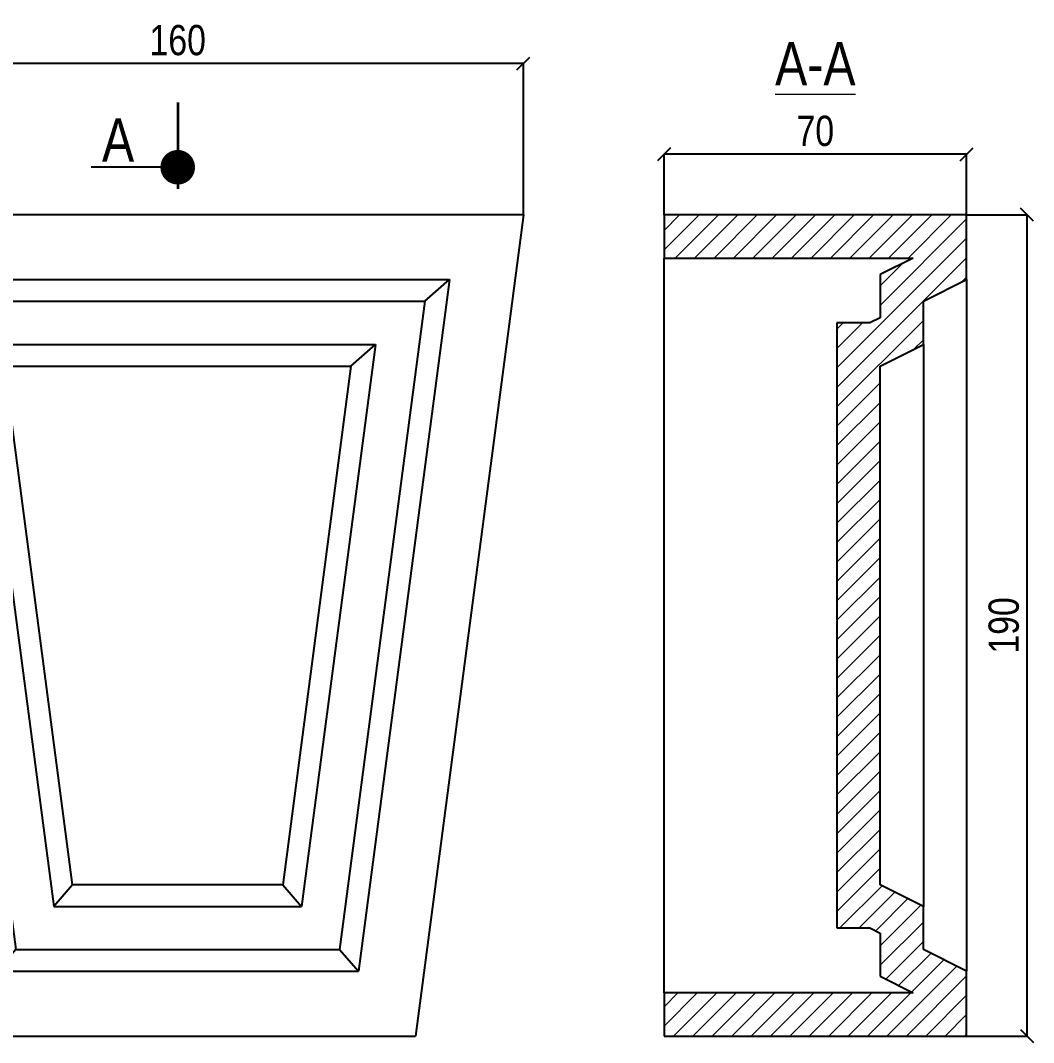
# Model space of a CAD drawing. Header units: millimetres. Extents: x 28910 to 29448, y -3963 to 6147.
# Drawn here: x 29183.2 to 29417.6, y 5910.8 to 6147.3 of the extents above; entities that cross this region are included whole.
import ezdxf

# ---------------------------------------------------------------- set-up
doc = ezdxf.new("R2010")
doc.units = ezdxf.units.MM
doc.layers.get('0').update_dxf_attribs({"lineweight": 35})
doc.layers.add('PV-16499', color=7, linetype='Continuous')
doc.layers.add('Размеры', color=5, linetype='Continuous', lineweight=9)
doc.styles.add('Размер', font='ARIAL.TTF', dxfattribs={"width": 0.8})
doc.dimstyles.new('+Arial 1_2  35', dxfattribs={"dimscale": 2, "dimtxt": 3.5, "dimasz": 1.5, "dimexe": 0, "dimexo": 0, "dimgap": 0.9, "dimtad": 1, "dimtoh": 1, "dimdec": 0, "dimzin": 0, "dimdsep": 46, "dimtxsty": 'Размер', "dimblk": 'OBLIQUE', "dimcen": 0, "dimadec": 0, "dimazin": 0, "dimtfac": 1, "dimtdec": 0, "dimtofl": 0, "dimtmove": 0, "dimatfit": 3, "dimldrblk": 'DOT', "dimfxl": 0, "dimtolj": 1, "dimtzin": 0, "dimarcsym": 0})

# ---------------------------------------------------------------- blocks, each defined once
blk = doc.blocks.new('*U28')
at = {"layer": 'PV-16499'}
for p, q in [((0, 6259.07), (0, 6249.07)), ((0, 6259.07, 70), (0, 6259.07)), ((0, 6244.07, 70), (0, 6259.07, 70)), ((0, 6079.07), (0, 6249.07)), ((0, 6249.07, 57.64), (0, 6245.25, 50)), ((0, 6249.07), (0, 6249.07, 57.64)), ((0, 6245.25, 50), (0, 6235.25, 50)), ((0, 6244.07, 70), (0, 6084.07, 70)), ((0, 6239.07, 60), (0, 6244.07, 70)), ((0, 6229.07, 60), (0, 6239.07, 60)), ((0, 6235.25, 50), (0, 6234.07, 47.64)), ((0, 6234.07, 40), (0, 6094.07, 40)), ((0, 6234.07, 47.64), (0, 6234.07, 40)), ((0, 6229.07, 60), (0, 6099.07, 60)), ((0, 6224.07, 50), (0, 6229.07, 60)), ((0, 6104.07, 50), (0, 6224.07, 50)), ((0, 6099.07, 60), (0, 6104.07, 50)), ((0, 6089.07, 60), (0, 6099.07, 60)), ((0, 6094.07, 47.64), (0, 6092.89, 50)), ((0, 6094.07, 40), (0, 6094.07, 47.64)), ((0, 6092.89, 50), (0, 6082.89, 50)), ((0, 6084.07, 70), (0, 6089.07, 60)), ((0, 6069.07, 70), (0, 6084.07, 70)), ((0, 6082.89, 50), (0, 6079.07, 57.64)), ((0, 6079.07), (0, 6069.07)), ((0, 6079.07, 57.64), (0, 6079.07)), ((0, 6069.07), (0, 6069.07, 70))]:
    blk.add_line(p, q, dxfattribs=at)
blk = doc.blocks.new('*U32')
at = {"layer": 'PV-16499'}
for p, q in [((29980.85, 5985.14), (29820.85, 5985.14)), ((29820.85, 5985.14), (29845.85, 5795.14)), ((29980.85, 5985.14), (29955.85, 5795.14)), ((29837.95, 5970.14), (29963.75, 5970.14)), ((29837.95, 5970.14), (29859.01, 5810.14)), ((29843.66, 5965.14), (29837.95, 5970.14)), ((29963.75, 5970.14), (29942.7, 5810.14)), ((29958.05, 5965.14), (29963.75, 5970.14)), ((29843.66, 5965.14), (29958.05, 5965.14)), ((29843.66, 5965.14), (29863.39, 5815.14)), ((29958.05, 5965.14), (29938.31, 5815.14)), ((29855.06, 5955.14), (29946.65, 5955.14)), ((29855.06, 5955.14), (29872.16, 5825.14)), ((29860.76, 5950.14), (29855.06, 5955.14)), ((29946.65, 5955.14), (29929.54, 5825.14)), ((29940.94, 5950.14), (29946.65, 5955.14)), ((29860.76, 5950.14), (29940.94, 5950.14)), ((29876.55, 5830.14), (29860.76, 5950.14)), ((29940.94, 5950.14), (29925.16, 5830.14)), ((29876.55, 5830.14), (29872.16, 5825.14)), ((29925.16, 5830.14), (29876.55, 5830.14)), ((29925.16, 5830.14), (29929.54, 5825.14)), ((29872.16, 5825.14), (29929.54, 5825.14)), ((29863.39, 5815.14), (29859.01, 5810.14)), ((29863.39, 5815.14), (29938.31, 5815.14)), ((29938.31, 5815.14), (29942.7, 5810.14)), ((29859.01, 5810.14), (29942.7, 5810.14)), ((29845.85, 5795.14), (29955.85, 5795.14))]:
    blk.add_line(p, q, dxfattribs=at)
blk = doc.blocks.new('_Oblique')
at = {"color": 0, "linetype": 'ByBlock', "lineweight": -2}
blk.add_line((-0.5, -0.5), (0.5, 0.5), dxfattribs=at)
blk = doc.blocks.new('*D37')
at = {"layer": 'Defpoints', "color": 0}
for p in [(29332.09, 6116.34), (29332.09, 6102.34), (29402.09, 6102.34)]:
    blk.add_point(p, dxfattribs=at)
at = {"layer": 'Размеры', "color": 0, "lineweight": -2}
for p, q in [((29332.09, 6102.34), (29332.09, 6116.34)), ((29402.09, 6116.34), (29332.09, 6116.34)), ((29402.09, 6102.34), (29402.09, 6116.34))]:
    blk.add_line(p, q, dxfattribs=at)
at = {"layer": 'Размеры', "color": 0, "lineweight": -2, "xscale": 3, "yscale": 3, "zscale": 3, "rotation": 180}
blk.add_blockref('_Oblique', (29332.09, 6116.34), dxfattribs=at)
at = {"layer": 'Размеры', "color": 0, "lineweight": -2, "xscale": 3, "yscale": 3, "zscale": 3}
blk.add_blockref('_Oblique', (29402.09, 6116.34), dxfattribs=at)
at = {"layer": 'Размеры', "color": 0, "insert": (29367.09, 6121.71), "char_height": 7, "attachment_point": 5, "style": 'Размер'}
blk.add_mtext('\\A1;70', dxfattribs=at)
blk = doc.blocks.new('_Dot')
at = {"color": 0, "linetype": 'ByBlock', "lineweight": -2}
blk.add_line((-0.5, 0), (-1, 0), dxfattribs=at)
at = {"color": 0, "linetype": 'ByBlock', "const_width": 0.5}
blk.add_lwpolyline([(-0.25, 0, 1), (0.25, 0, 1)], format="xyb", close=True, dxfattribs=at)
blk = doc.blocks.new('*D38')
at = {"layer": 'Defpoints', "color": 0}
for p in [(29139.55, 6137.34), (29139.55, 6102.34), (29299.55, 6102.34)]:
    blk.add_point(p, dxfattribs=at)
at = {"layer": 'Размеры', "color": 0, "lineweight": -2}
for p, q in [((29139.55, 6102.34), (29139.55, 6137.34)), ((29299.55, 6137.34), (29139.55, 6137.34)), ((29299.55, 6102.34), (29299.55, 6137.34))]:
    blk.add_line(p, q, dxfattribs=at)
at = {"layer": 'Размеры', "color": 0, "lineweight": -2, "xscale": 3, "yscale": 3, "zscale": 3, "rotation": 180}
blk.add_blockref('_Oblique', (29139.55, 6137.34), dxfattribs=at)
at = {"layer": 'Размеры', "color": 0, "lineweight": -2, "xscale": 3, "yscale": 3, "zscale": 3}
blk.add_blockref('_Oblique', (29299.55, 6137.34), dxfattribs=at)
at = {"layer": 'Размеры', "color": 0, "insert": (29219.55, 6142.71), "char_height": 7, "attachment_point": 5, "style": 'Размер'}
blk.add_mtext('\\A1;160', dxfattribs=at)
blk = doc.blocks.new('*D39')
at = {"layer": 'Defpoints', "color": 0}
for p in [(29402.09, 6102.34), (29416.09, 6102.34), (29402.09, 5912.34)]:
    blk.add_point(p, dxfattribs=at)
at = {"layer": 'Размеры', "color": 0, "lineweight": -2}
for p, q in [((29402.09, 6102.34), (29416.09, 6102.34)), ((29416.09, 5912.34), (29416.09, 6102.34)), ((29402.09, 5912.34), (29416.09, 5912.34))]:
    blk.add_line(p, q, dxfattribs=at)
at = {"layer": 'Размеры', "color": 0, "lineweight": -2, "xscale": 3, "yscale": 3, "zscale": 3}
for p, rotation in [((29416.09, 6102.34), 90), ((29416.09, 5912.34), 270)]:
    blk.add_blockref('_Oblique', p, dxfattribs=dict(at, rotation=rotation))
at = {"layer": 'Размеры', "color": 0, "insert": (29410.72, 6007.34), "char_height": 7, "attachment_point": 5, "rotation": 90, "style": 'Размер'}
blk.add_mtext('\\A1;190', dxfattribs=at)

msp = doc.modelspace()

# ---------------------------------------------------------------- hatches: boundary and pattern name
at = {"layer": 'Размеры'}
h = msp.add_hatch(dxfattribs=at)
h.set_pattern_fill('ANSI31', color=256, style=0)
h.set_pattern_definition([(45, (-11.9177, -13.342), (-2.24506403, 2.24506403), [])])
h.paths.add_polyline_path([(29402.09, 6102.34), (29332.09, 6102.34), (29332.09, 6092.34), (29389.73, 6092.34), (29382.09, 6088.52), (29382.09, 6078.52), (29379.73, 6077.34), (29372.09, 6077.34), (29372.09, 5937.34), (29379.73, 5937.34), (29382.09, 5936.16), (29382.09, 5926.16), (29389.73, 5922.34), (29332.09, 5922.34), (29332.09, 5912.34), (29402.09, 5912.34), (29402.09, 5927.34), (29392.09, 5932.34), (29392.09, 5942.34), (29382.09, 5947.34), (29382.09, 6067.34), (29392.09, 6072.34), (29392.09, 6082.34), (29402.09, 6087.34)])

# ---------------------------------------------------------------- linework, layer by layer
msp.add_line((29219.55, 6128.34), (29219.55, 6108.34))

# ---------------------------------------------------------------- block references
at = {"layer": 'PV-16499'}
msp.add_blockref('*U32', (-681.31, 117.2), dxfattribs=at)
at = {"layer": 'PV-16499', "extrusion": (1, 0, 6.12323e-17), "rotation": 270}
msp.add_blockref('*U28', (-156.73, 0, 29332.09), dxfattribs=at)

# ---------------------------------------------------------------- texts
at = {"layer": 'Размеры', "char_height": 10, "attachment_point": 5, "style": 'Размер'}
for s, insert, width in [('\\A1;{\\LA-A}', (29367.09, 6137.28), 24.2299), ('\\A1;A', (29205.75, 6119.63), 6.9865)]:
    msp.add_mtext(s, dxfattribs=dict(at, insert=insert, width=width))

# ---------------------------------------------------------------- dimensions: what is measured, and where the dimension line sits
at = {"layer": 'Размеры'}
for base, p1, p2, picture, middle in [((29139.55, 6137.34), (29299.55, 6102.34), (29139.55, 6102.34), '*D38', (29219.55, 6137.34)), ((29332.09, 6116.34), (29402.09, 6102.34), (29332.09, 6102.34), '*D37', (29367.09, 6116.34))]:
    dim = msp.add_linear_dim(base=base, p1=p1, p2=p2, dimstyle='+Arial 1_2  35', dxfattribs=at)
    dim.commit()
    dim.dimension.update_dxf_attribs({"geometry": picture, "text_midpoint": middle, "dimtype": 160})
dim = msp.add_linear_dim(base=(29416.09, 6102.34), p1=(29402.09, 5912.34), p2=(29402.09, 6102.34), angle=90, dimstyle='+Arial 1_2  35', dxfattribs=at)
dim.commit()
dim.dimension.update_dxf_attribs({"geometry": '*D39', "text_midpoint": (29416.09, 6007.34), "dimtype": 160})

# ---------------------------------------------------------------- leaders
msp.add_leader([(29219.55, 6113.34), (29199.55, 6113.34)], dimstyle='+Arial 1_2  35', override={"dimasz": 4}, dxfattribs=at)

doc.saveas('drawing.dxf')
